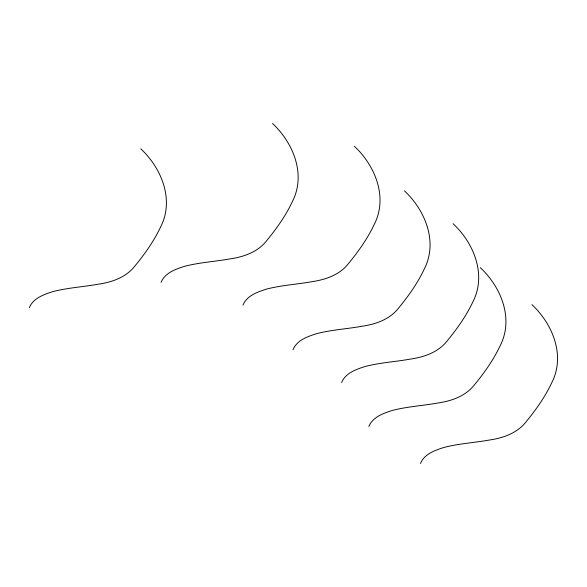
<?xml version="1.0" encoding="UTF-8"?>
<svg xmlns="http://www.w3.org/2000/svg" width="587" height="587" viewBox="0 0 587 587"><rect width="100%" height="100%" fill="white"/><g stroke="black" fill="none" stroke-linecap="round" stroke-linejoin="round"><path stroke-width="0.88" d="M29.35 307.683C33.151 298.145 44.047 294.41 53.05 291.57C67.916 287.733 83.332 286.889 98.411 284.181C112.058 282.208 126.124 277.321 134.878 266.058C144.784 254.017 153.919 241.169 160.574 227.03C174.544 200.02 161.616 168.242 140.785 148.819M161.095 282.362C164.896 272.823 175.792 269.095 184.788 266.256C199.661 262.418 215.077 261.575 230.155 258.867C243.803 256.886 257.869 251.999 266.623 240.743C276.528 228.703 285.664 215.855 292.311 201.715C306.289 174.706 293.361 142.92 272.529 123.505M242.967 305.159C246.767 295.621 257.664 291.893 266.667 289.053C281.533 285.216 296.949 284.372 312.027 281.665C325.675 279.691 339.741 274.804 348.495 263.541C358.4 251.5 367.535 238.652 374.19 224.513C388.161 197.503 375.232 165.717 354.401 146.302M293.008 349.742C296.809 340.203 307.705 336.476 316.709 333.636C331.574 329.799 346.99 328.955 362.069 326.247C375.717 324.273 389.783 319.387 398.536 308.124C408.442 296.083 417.577 283.235 424.232 269.095C438.203 242.086 425.274 210.3 404.443 190.885M341.627 382.548C345.427 373.009 356.331 369.274 365.327 366.435C380.193 362.597 395.609 361.753 410.687 359.046C424.342 357.072 438.401 352.185 447.162 340.922C457.06 328.881 466.195 316.033 472.851 301.894C486.821 274.885 473.892 243.106 453.061 223.684M368.871 426.492C372.672 416.961 383.568 413.226 392.571 410.386C407.437 406.549 422.853 405.705 437.931 402.998C451.579 401.024 465.645 396.137 474.399 384.874C484.304 372.833 493.44 359.985 500.095 345.846C514.065 318.836 501.137 287.058 480.305 267.635M420.483 463.495C424.284 453.956 435.18 450.229 444.176 447.389C459.041 443.552 474.465 442.708 489.543 440.001C503.191 438.027 517.257 433.14 526.011 421.877C535.916 409.836 545.052 396.988 551.699 382.849C565.677 355.839 552.741 324.053 531.917 304.638"/></g></svg>
